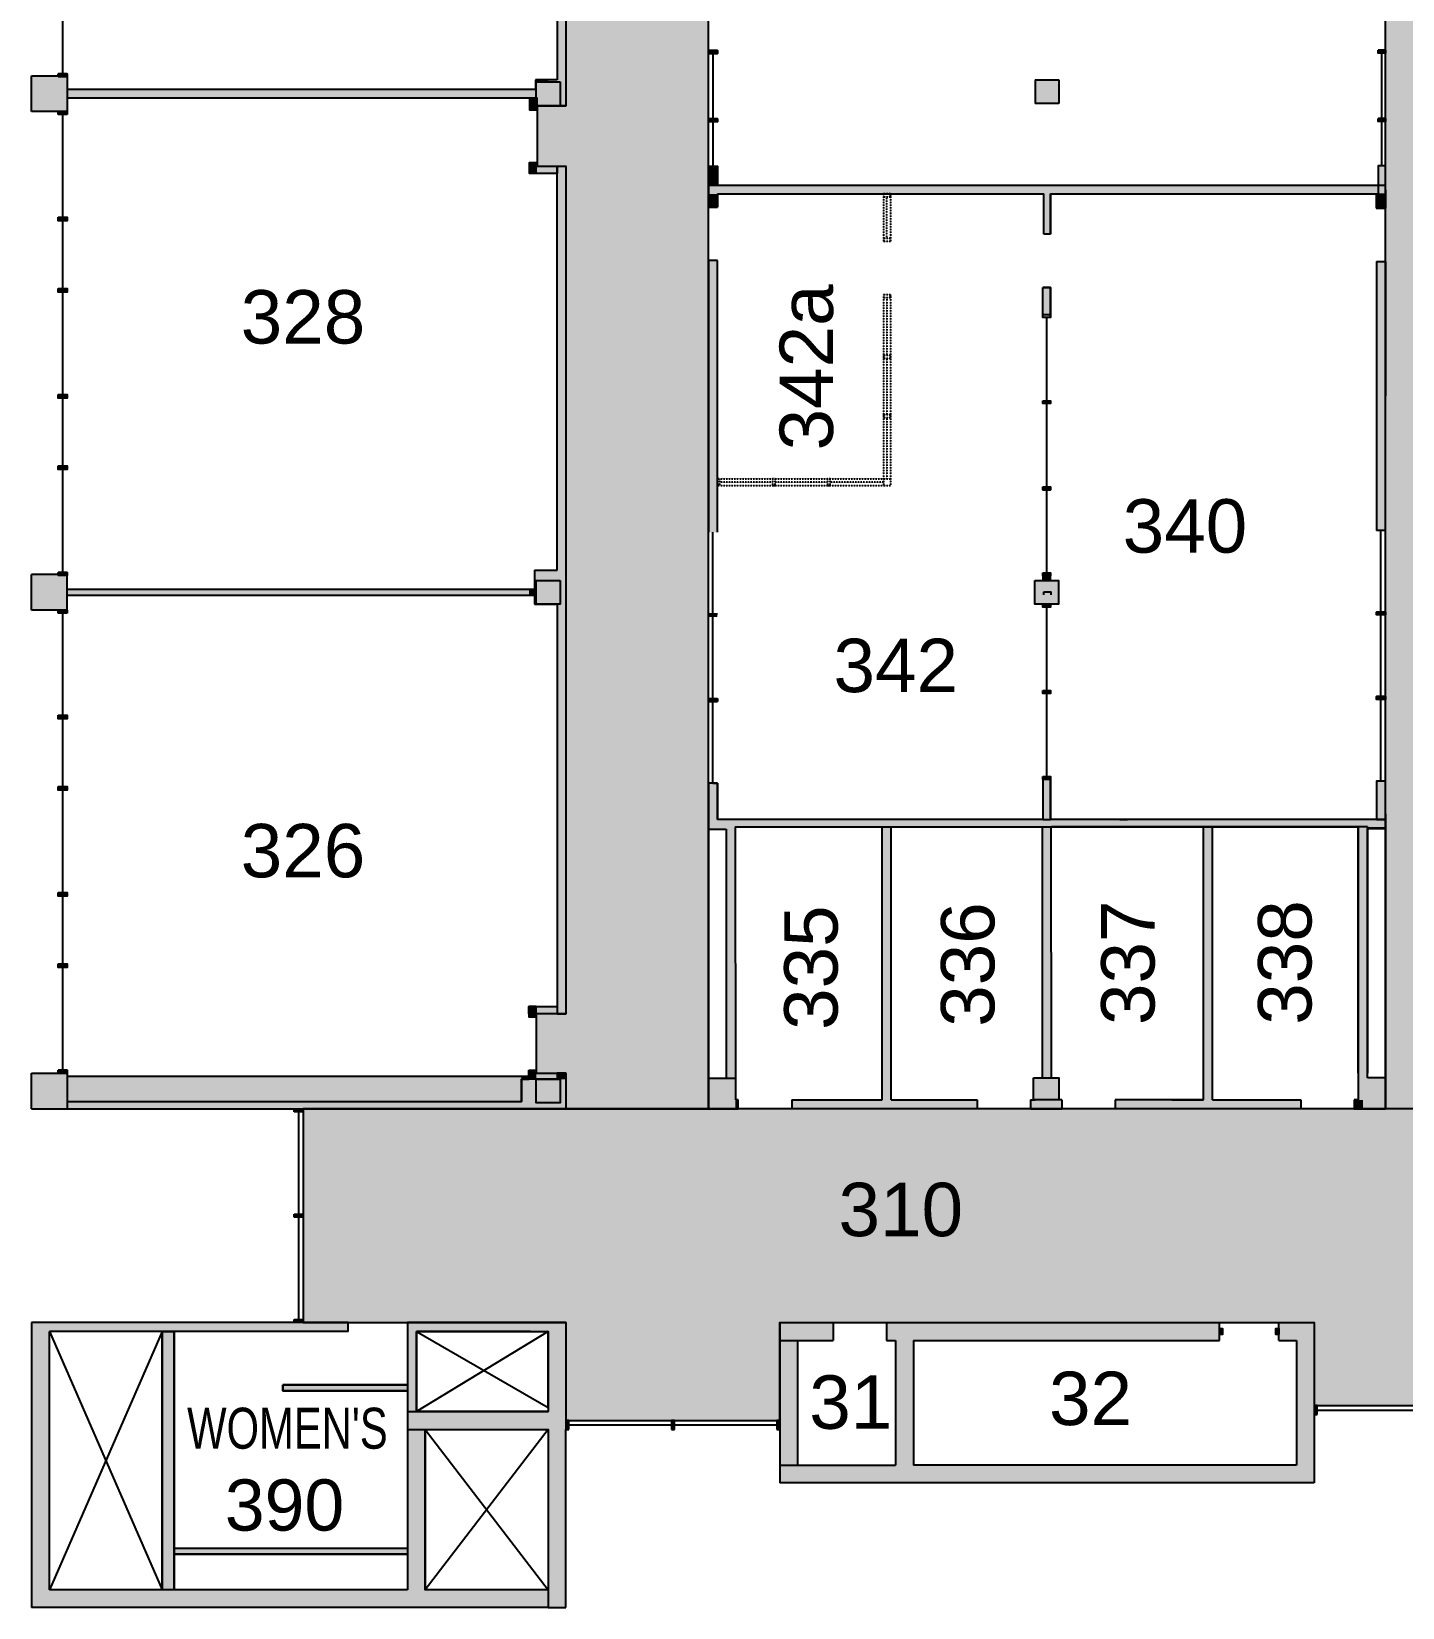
# Model space of a CAD drawing. Extents: x 2 to 4630, y -56 to 2885.
# Drawn here: x 2 to 925, y 509 to 1570 of the extents above; entities that cross this region are included whole.
import ezdxf
from ezdxf.enums import TextEntityAlignment as Align

# ---------------------------------------------------------------- set-up
doc = ezdxf.new("R2010")
doc.units = 0
doc.header["$LTSCALE"] = 0.004
doc.linetypes.add('HIDDEN', pattern=[0.375, 0.25, -0.125])
doc.layers.get('0').update_dxf_attribs({"linetype": 'CONTINUOUS'})
for name, color, linetype in [('CORRIDOR_HATCH', 253, 'CONTINUOUS'), ('SOLID', 7, 'CONTINUOUS'), ('TEXT', 7, 'CONTINUOUS'), ('WALL', 7, 'CONTINUOUS')]:
    doc.layers.add(name, color=color, linetype=linetype)
doc.styles.add('STYLE1', font='arial.ttf')

# ---------------------------------------------------------------- blocks, each defined once
blk = doc.blocks.new('AZMND')
for p, q in [((0, 0.5), (0, -0.5)), ((1, 0.5), (0, 0.5)), ((1, -0.5), (1, 0.5)), ((0, -0.5), (1, -0.5))]:
    blk.add_line(p, q)
blk = doc.blocks.new('*U96')
at = {"layer": 'SOLID'}
for points in [[(677.6, 1184.5), (677.6, 1200.5), (693.6, 1184.5)], [(693.6, 1184.5), (677.6, 1200.5), (693.6, 1200.5)]]:
    blk.add_solid(points, dxfattribs=at)
blk = doc.blocks.new('*U129')
at = {"layer": 'SOLID'}
for points in [[(361.8, 628.5), (361.8, 634.5), (363.8, 628.5)], [(363.8, 628.5), (361.8, 634.5), (363.8, 634.5)], [(432.8, 628.5), (432.8, 634.5), (434.8, 628.5)], [(434.8, 628.5), (432.8, 634.5), (434.8, 634.5)], [(503.8, 628.5), (503.8, 634.5), (505.8, 628.5)], [(505.8, 628.5), (503.8, 634.5), (505.8, 634.5)]]:
    blk.add_solid(points, dxfattribs=at)
blk = doc.blocks.new('*U130')
at = {"layer": 'SOLID'}
for points in [[(865.8, 638.5), (865.8, 644.5), (867.8, 638.5)], [(867.8, 638.5), (865.8, 644.5), (867.8, 644.5)], [(936.8, 638.5), (936.8, 644.5), (938.8, 638.5)], [(938.8, 638.5), (936.8, 644.5), (938.8, 644.5)], [(1007.8, 638.5), (1007.8, 644.5), (1009.8, 638.5)], [(1009.8, 638.5), (1007.8, 644.5), (1009.8, 644.5)]]:
    blk.add_solid(points, dxfattribs=at)
blk = doc.blocks.new('*U157')
at = {"layer": 'SOLID'}
for points in [[(908.8, 1460.8), (908.8, 1479.9), (913.8, 1460.8)], [(913.8, 1460.8), (908.8, 1479.9), (913.8, 1479.9)]]:
    blk.add_solid(points, dxfattribs=at)
blk = doc.blocks.new('*U158')
at = {"layer": 'SOLID'}
for points in [[(457.8, 1467), (457.8, 1479.7), (463.8, 1467)], [(463.8, 1467), (457.8, 1479.7), (463.8, 1479.7)]]:
    blk.add_solid(points, dxfattribs=at)
blk = doc.blocks.new('*U165')
at = {"layer": 'SOLID'}
for points in [[(337.3, 1517.8), (337.3, 1525.5), (342.3, 1517.8)], [(342.3, 1517.8), (337.3, 1525.5), (342.3, 1525.5)]]:
    blk.add_solid(points, dxfattribs=at)
blk = doc.blocks.new('*U166')
at = {"layer": 'SOLID'}
for points in [[(337.3, 1474.7), (337.3, 1482.2), (342.3, 1474.7)], [(342.3, 1474.7), (337.3, 1482.2), (342.3, 1482.2)], [(342.3, 1474.7), (342.3, 1479.7), (355.8, 1474.7)], [(355.8, 1474.7), (342.3, 1479.7), (355.8, 1479.7)]]:
    blk.add_solid(points, dxfattribs=at)
blk = doc.blocks.new('*U167')
at = {"layer": 'SOLID'}
for points in [[(683.1, 1377.7), (683.1, 1398), (688.1, 1377.7)], [(688.1, 1377.7), (683.1, 1398), (688.1, 1398)]]:
    blk.add_solid(points, dxfattribs=at)
blk = doc.blocks.new('*U193')
at = {"layer": 'SOLID'}
for points in [[(802, 692.5), (802, 696.5), (804, 692.5)], [(804, 692.5), (802, 696.5), (804, 696.5)], [(840, 692.5), (840, 696.5), (842, 692.5)], [(842, 692.5), (840, 696.5), (842, 696.5)]]:
    blk.add_solid(points, dxfattribs=at)
blk = doc.blocks.new('*U194')
at = {"layer": 'SOLID'}
for points in [[(907.8, 1039.5), (907.8, 1065.3), (913.8, 1039.5)], [(913.8, 1039.5), (907.8, 1065.3), (913.8, 1065.3)]]:
    blk.add_solid(points, dxfattribs=at)
blk = doc.blocks.new('*U195')
at = {"layer": 'SOLID'}
for points in [[(683.1, 1039.5), (683.1, 1066.5), (688.1, 1039.5)], [(688.1, 1039.5), (683.1, 1066.5), (688.1, 1066.5)]]:
    blk.add_solid(points, dxfattribs=at)
blk = doc.blocks.new('*U197')
at = {"layer": 'SOLID'}
for points in [[(683.1, 1066.5), (683.1, 1068.5), (688.1, 1066.5)], [(688.1, 1066.5), (683.1, 1068.5), (688.1, 1068.5)]]:
    blk.add_solid(points, dxfattribs=at)
blk = doc.blocks.new('*U198')
at = {"layer": 'SOLID'}
for points in [[(683.1, 1124.5), (683.1, 1126.5), (688.1, 1124.5)], [(688.1, 1124.5), (683.1, 1126.5), (688.1, 1126.5)]]:
    blk.add_solid(points, dxfattribs=at)
blk = doc.blocks.new('*U199')
at = {"layer": 'SOLID'}
for points in [[(683.1, 1182.5), (683.1, 1184.5), (688.1, 1182.5)], [(688.1, 1182.5), (683.1, 1184.5), (688.1, 1184.5)]]:
    blk.add_solid(points, dxfattribs=at)
blk = doc.blocks.new('*U200')
at = {"layer": 'SOLID'}
for points in [[(683.1, 1200.5), (683.1, 1203.7), (688.1, 1200.5)], [(688.1, 1200.5), (683.1, 1203.7), (688.1, 1203.7)]]:
    blk.add_solid(points, dxfattribs=at)
blk = doc.blocks.new('*U201')
at = {"layer": 'SOLID'}
for points in [[(683.1, 1203.7), (683.1, 1205.7), (688.1, 1203.7)], [(688.1, 1203.7), (683.1, 1205.7), (688.1, 1205.7)]]:
    blk.add_solid(points, dxfattribs=at)
blk = doc.blocks.new('*U202')
at = {"layer": 'SOLID'}
for points in [[(683.1, 1261.7), (683.1, 1263.7), (688.1, 1261.7)], [(688.1, 1261.7), (683.1, 1263.7), (688.1, 1263.7)]]:
    blk.add_solid(points, dxfattribs=at)
blk = doc.blocks.new('*U203')
at = {"layer": 'SOLID'}
for points in [[(683.1, 1319.7), (683.1, 1321.7), (688.1, 1319.7)], [(688.1, 1319.7), (683.1, 1321.7), (688.1, 1321.7)]]:
    blk.add_solid(points, dxfattribs=at)
blk = doc.blocks.new('*U204')
at = {"layer": 'SOLID'}
for points in [[(25.8, 849.5), (25.8, 866.3), (331.8, 849.5)], [(331.8, 849.5), (25.8, 866.3), (331.8, 866.3)], [(331.8, 864.5), (331.8, 866.3), (336.8, 864.5)], [(336.8, 864.5), (331.8, 866.3), (336.8, 866.3)]]:
    blk.add_solid(points, dxfattribs=at)
blk = doc.blocks.new('*U205')
at = {"layer": 'SOLID'}
for points in [[(336.8, 908.5), (336.8, 913.5), (355.8, 908.5)], [(355.8, 908.5), (336.8, 913.5), (355.8, 913.5)]]:
    blk.add_solid(points, dxfattribs=at)
blk = doc.blocks.new('*U206')
at = {"layer": 'SOLID'}
for points in [[(336.8, 906.5), (336.8, 913.5), (341.8, 906.5)], [(341.8, 906.5), (336.8, 913.5), (341.8, 913.5)]]:
    blk.add_solid(points, dxfattribs=at)
blk = doc.blocks.new('*U207')
at = {"layer": 'SOLID'}
for points in [[(336.8, 864.5), (336.8, 870.5), (341.8, 864.5)], [(341.8, 864.5), (336.8, 870.5), (341.8, 870.5)], [(341.8, 864.5), (341.8, 868.5), (355.8, 864.5)], [(355.8, 864.5), (341.8, 868.5), (355.8, 868.5)]]:
    blk.add_solid(points, dxfattribs=at)
blk = doc.blocks.new('*U245')
at = {"layer": 'SOLID'}
for points in [[(25.8, 1190.5), (25.8, 1194.5), (337.5, 1190.5)], [(337.5, 1190.5), (25.8, 1194.5), (337.5, 1194.5)]]:
    blk.add_solid(points, dxfattribs=at)
blk = doc.blocks.new('*U254')
at = {"layer": 'SOLID'}
for points in [[(89.8, 520.5), (89.8, 694.5), (97.8, 520.5)], [(97.8, 520.5), (89.8, 694.5), (97.8, 694.5)]]:
    blk.add_solid(points, dxfattribs=at)
blk = doc.blocks.new('*U255')
at = {"layer": 'SOLID'}
for points in [[(171, 654.5), (171, 658.5), (255, 654.5)], [(255, 654.5), (171, 658.5), (255, 658.5)]]:
    blk.add_solid(points, dxfattribs=at)
blk = doc.blocks.new('*U256')
at = {"layer": 'SOLID'}
for points in [[(97.8, 544.5), (97.8, 548.5), (255, 544.5)], [(255, 544.5), (97.8, 548.5), (255, 548.5)]]:
    blk.add_solid(points, dxfattribs=at)
blk = doc.blocks.new('*U547')
at = {"layer": 'CORRIDOR_HATCH'}
for points in [[(361.8, 844.5), (361.8, 2548.5), (457.8, 844.5)], [(457.8, 844.5), (361.8, 2548.5), (457.8, 2548.5)], [(913.8, 844.5), (913.8, 2548.5), (1009.8, 844.5)], [(1009.8, 844.5), (913.8, 2548.5), (1009.8, 2548.5)], [(342.3, 1479.7), (342.3, 1520.5), (346.8, 1479.7)], [(346.8, 1479.7), (342.3, 1520.5), (346.8, 1520.5)], [(346.8, 1479.7), (346.8, 1520.5), (349.8, 1479.7)], [(349.8, 1479.7), (346.8, 1520.5), (349.8, 1520.5)], [(349.8, 1479.7), (349.8, 1520.5), (361.8, 1479.7)], [(361.8, 1479.7), (349.8, 1520.5), (361.8, 1520.5)], [(341.8, 868.5), (341.8, 908.5), (342.3, 868.5)], [(342.3, 868.5), (341.8, 908.5), (342.3, 908.5)], [(342.3, 868.5), (342.3, 908.5), (346.8, 868.5)], [(346.8, 868.5), (342.3, 908.5), (346.8, 908.5)], [(346.8, 868.5), (346.8, 908.5), (349.8, 868.5)], [(349.8, 868.5), (346.8, 908.5), (349.8, 908.5)], [(349.8, 868.5), (349.8, 908.5), (361.8, 868.5)], [(361.8, 868.5), (349.8, 908.5), (361.8, 908.5)], [(184.8, 700.5), (184.8, 844.5), (255, 700.5)], [(255, 700.5), (184.8, 844.5), (255, 844.5)], [(255, 700.5), (255, 844.5), (269.8, 700.5)], [(269.8, 700.5), (255, 844.5), (269.8, 844.5)], [(269.8, 700.5), (269.8, 844.5), (319.8, 700.5)], [(319.8, 700.5), (269.8, 844.5), (319.8, 844.5)], [(319.8, 700.5), (319.8, 844.5), (341.8, 700.5)], [(341.8, 700.5), (319.8, 844.5), (341.8, 844.5)], [(341.8, 700.5), (341.8, 844.5), (342.3, 700.5)], [(342.3, 700.5), (341.8, 844.5), (342.3, 844.5)], [(342.3, 700.5), (342.3, 844.5), (346.8, 700.5)], [(346.8, 700.5), (342.3, 844.5), (346.8, 844.5)], [(346.8, 700.5), (346.8, 844.5), (349.8, 700.5)], [(349.8, 700.5), (346.8, 844.5), (349.8, 844.5)], [(349.8, 700.5), (349.8, 844.5), (361.8, 700.5)], [(361.8, 700.5), (349.8, 844.5), (361.8, 844.5)], [(361.8, 634.5), (361.8, 844.5), (457.8, 634.5)], [(457.8, 634.5), (361.8, 844.5), (457.8, 844.5)], [(457.8, 634.5), (457.8, 844.5), (505.8, 634.5)], [(505.8, 634.5), (457.8, 844.5), (505.8, 844.5)], [(505.8, 700.5), (505.8, 844.5), (750.5, 700.5)], [(750.5, 700.5), (505.8, 844.5), (750.5, 844.5)], [(750.5, 700.5), (750.5, 844.5), (865.8, 700.5)], [(865.8, 700.5), (750.5, 844.5), (865.8, 844.5)], [(865.8, 644.5), (865.8, 844.5), (897.2, 644.5)], [(897.2, 644.5), (865.8, 844.5), (897.2, 844.5)], [(897.2, 644.5), (897.2, 844.5), (911.4, 644.5)], [(911.4, 644.5), (897.2, 844.5), (911.4, 844.5)], [(911.4, 644.5), (911.4, 844.5), (913.8, 644.5)], [(913.8, 644.5), (911.4, 844.5), (913.8, 844.5)], [(913.8, 644.5), (913.8, 844.5), (1009.8, 644.5)], [(1009.8, 644.5), (913.8, 844.5), (1009.8, 844.5)]]:
    blk.add_solid(points, dxfattribs=at)

msp = doc.modelspace()

# ---------------------------------------------------------------- linework, layer by layer
at = {"layer": 'CORRIDOR_HATCH'}
for points in [[(361.8, 2548.5), (361.8, 2106.5), (319.8, 2106.5), (319.8, 2040.5), (361.8, 2040.5), (361.8, 1520.5), (342.3, 1520.5), (342.3, 1479.7), (361.8, 1479.7), (361.8, 908.5), (341.8, 908.5), (341.8, 868.5), (361.8, 868.5), (361.8, 844.5), (457.8, 844.5), (457.8, 1064), (457.8, 1233), (457.8, 2054.2), (457.8, 2192.5), (457.8, 2548.5)], [(1009.8, 2548.5), (1009.8, 844.5), (913.8, 844.5), (913.8, 2037.9), (911.4, 2037.9), (897.2, 2054.2), (750.5, 2054.2), (457.8, 2054.2), (457.8, 2192.5), (913.8, 2192.5), (913.8, 2548.5)]]:
    msp.add_lwpolyline(points, close=True, dxfattribs=at)
msp.add_lwpolyline([(2473.8, 844.5), (2367.8, 844.5), (1009.8, 844.5), (913.8, 844.5), (457.8, 844.5), (361.8, 844.5), (184.8, 844.5), (184.8, 700.5), (255, 700.5), (361.8, 700.5), (361.8, 634.5), (505.8, 634.5), (505.8, 700.5), (865.8, 700.5), (865.8, 644.5), (1009.8, 644.5), (1009.8, 700.5), (2377.8, 700.5), (2377.8, 634.5), (2521.8, 634.5)], dxfattribs=at)
at = {"layer": 'SOLID'}
for p, q in [((688.6, 1461), (699.5, 1461)), ((895.5, 868.5), (895.5, 1034.5)), ((255, 700.5), (255, 684.2))]:
    msp.add_line(p, q, dxfattribs=at)
for points in [[(89.8, 694.5), (97.8, 694.5), (97.8, 520.5), (89.8, 520.5)], [(171, 658.5), (255, 658.5), (255, 654.5), (171, 654.5)], [(97.8, 548.5), (255, 548.5), (255, 544.5), (97.8, 544.5)]]:
    msp.add_lwpolyline(points, close=True, dxfattribs=at)
for points in [[(355.8, 1538), (361.8, 1538), (355.8, 1818), (361.8, 1818)], [(457.8, 1555.7), (457.8, 1557.7), (463.8, 1555.7), (463.8, 1557.7)], [(908.8, 1557.9), (908.8, 1555.9), (913.8, 1557.9), (913.8, 1555.9)], [(1.8, 1540.5), (25.8, 1540.5), (1.8, 1516.5), (25.8, 1516.5)], [(19.8, 1542), (25.8, 1542), (19.8, 1540.5), (25.8, 1540.5)], [(25.8, 1531.5), (25.8, 1525.5), (341.8, 1531.5), (341.8, 1525.5)], [(349.8, 1538), (349.8, 1536.5), (341.3, 1538), (341.8, 1536.5)], [(349.8, 1536.5), (349.8, 1520.5), (341.3, 1538), (341.3, 1520.5)], [(349.8, 1520.5), (361.8, 1520.5), (349.8, 1538), (361.8, 1538)], [(677.8, 1522), (677.8, 1538), (693.8, 1522), (693.8, 1538)], [(337.3, 1525.5), (341.8, 1525.5), (337.3, 1520.5), (341.8, 1520.5)], [(19.8, 1516.5), (25.8, 1516.5), (19.8, 1514.5), (25.8, 1514.5)], [(457.8, 1509.7), (457.8, 1511.7), (463.8, 1509.7), (463.8, 1511.7)], [(908.8, 1511.9), (908.8, 1509.9), (913.8, 1511.9), (913.8, 1509.9)], [(355.8, 1479.7), (361.8, 1479.7), (355.8, 908.5), (361.8, 908.5)], [(457.8, 1461), (457.8, 1467), (913.8, 1461), (913.8, 1467)], [(463.8, 1452.2), (457.8, 1452.2), (463.8, 1461), (457.8, 1461)], [(683.1, 1434), (683.1, 1461), (688.1, 1434), (688.1, 1461)], [(907.6, 1451.4), (913.8, 1451.4), (907.6, 1461), (913.8, 1461)], [(19.8, 1445.3), (25.8, 1445.3), (19.8, 1442.8), (25.8, 1442.8)], [(457.8, 1233), (463.8, 1233), (457.8, 1416.2), (463.8, 1416.2)], [(907.7, 1415.4), (913.8, 1415.4), (907.7, 1234.3), (913.7, 1234.3)], [(19.8, 1397.3), (25.8, 1397.3), (19.8, 1394.8), (25.8, 1394.8)], [(19.8, 1325.8), (25.8, 1325.8), (19.8, 1323.3), (25.8, 1323.3)], [(19.8, 1277.8), (25.8, 1277.8), (19.8, 1275.3), (25.8, 1275.3)], [(1.8, 1204.5), (25.8, 1204.5), (1.8, 1180.5), (25.8, 1180.5)], [(19.8, 1206), (25.8, 1206), (19.8, 1204.5), (25.8, 1204.5)], [(340.5, 1207.5), (340.5, 1184.5), (355.8, 1207.5), (355.8, 1184.5)], [(340.5, 1194.5), (337.5, 1194.5), (340.5, 1190.5), (337.5, 1190.5)], [(19.8, 1180.5), (25.8, 1180.5), (19.8, 1178.5), (25.8, 1178.5)], [(907.8, 1177.3), (907.8, 1179.3), (913.8, 1177.3), (913.8, 1179.3)], [(457.8, 1176), (457.8, 1178), (463.8, 1176), (463.8, 1178)], [(457.8, 1119), (457.8, 1121), (463.8, 1119), (463.8, 1121)], [(907.8, 1120.3), (907.8, 1122.3), (913.8, 1120.3), (913.8, 1122.3)], [(19.8, 1109.8), (25.8, 1109.8), (19.8, 1107.3), (25.8, 1107.3)], [(457.8, 1039.5), (457.8, 1064), (463.8, 1039.5), (463.8, 1064)], [(19.8, 1061.8), (25.8, 1061.8), (19.8, 1059.3), (25.8, 1059.3)], [(457.8, 1039.5), (457.8, 1034.5), (913.8, 1039.5), (913.8, 1034.5)], [(457.8, 1033), (457.8, 1038), (475.8, 1033), (475.8, 1038)], [(469.8, 865), (475.9, 865), (469.8, 1033), (475.8, 1033)], [(574.8, 1034.5), (574.8, 850.5), (580.8, 1034.5), (580.8, 850.5)], [(682.8, 1034.5), (688.6, 1034.5), (682.8, 864.5), (688.8, 864.5)], [(682.8, 1034.5), (688.6, 1034.5), (682.8, 1017.4), (688.6, 1017.4)], [(694.8, 1034.5), (694.8, 1039.5), (796.8, 1034.5), (796.8, 1039.5)], [(791.3, 1034.5), (791.3, 850.5), (797.3, 1034.5), (797.3, 850.5)], [(895.5, 1034.5), (901.8, 1034.5), (895.5, 865.5), (901.8, 865.5)], [(901.8, 1033.5), (901.8, 1034.5), (913.8, 1033.5), (913.8, 1034.5)], [(19.8, 990.3), (25.8, 990.3), (19.8, 987.8), (25.8, 987.8)], [(19.8, 942.3), (25.8, 942.3), (19.8, 939.8), (25.8, 939.8)], [(1.8, 868.5), (25.8, 868.5), (1.8, 844.5), (25.8, 844.5)], [(19.8, 870.5), (25.8, 870.5), (19.8, 868.5), (25.8, 868.5)], [(331.8, 864.5), (331.8, 844.5), (361.8, 864.5), (361.8, 844.5)], [(355.8, 864.5), (361.8, 864.5), (355.8, 868.5), (361.8, 868.5)], [(457.8, 865), (475.9, 865), (457.8, 844.5), (475.9, 844.5)], [(676.8, 865.5), (693.8, 865.5), (676.8, 850.5), (693.8, 850.5)], [(895.5, 865.5), (895.5, 844.5), (913.8, 865.5), (913.8, 844.5)], [(475.9, 850.5), (477.9, 850.5), (475.9, 844.5), (477.9, 844.5)], [(513.9, 844.5), (513.9, 850.5), (638.8, 844.5), (638.8, 850.5)], [(674.8, 844.5), (674.8, 850.5), (695.8, 844.5), (695.8, 850.5)], [(731.8, 844.5), (731.8, 850.5), (856.8, 844.5), (856.8, 850.5)], [(892.8, 850.5), (898.8, 850.5), (892.8, 844.5), (898.8, 844.5)], [(25.8, 849.5), (25.8, 844.5), (331.8, 849.5), (331.8, 844.5)], [(178.8, 844.5), (178.8, 842.5), (184.8, 844.5), (184.8, 842.5)], [(178.8, 771.5), (178.8, 773.5), (184.8, 771.5), (184.8, 773.5)], [(178.8, 700.5), (178.8, 702.5), (184.8, 700.5), (184.8, 702.5)], [(215, 700.5), (215, 694.5), (1.8, 700.5), (13.8, 694.5)], [(1.8, 700.5), (13.8, 694.5), (1.8, 508.5), (13.8, 520.5)], [(361.8, 700.5), (349.8, 694.5), (255, 700.5), (261, 694.5)], [(255, 700.5), (261, 694.5), (255, 637.8), (261, 640.5)], [(361.8, 508.5), (349.8, 520.5), (361.8, 700.5), (349.8, 694.5)], [(505.8, 700.5), (517.8, 688.5), (505.8, 592.5), (517.8, 604.5)], [(541.8, 700.5), (541.8, 688.5), (505.8, 700.5), (505.8, 688.5)], [(802, 688.5), (802, 700.5), (577.8, 688.5), (577.8, 700.5)], [(853.8, 688.5), (865.8, 700.5), (842, 688.5), (842, 700.5)], [(853.8, 604.5), (865.8, 592.5), (853.8, 688.5), (865.8, 700.5)], [(595.8, 688.5), (583.8, 688.5), (595.8, 604.5), (583.8, 604.5)], [(267, 628.5), (267, 520.5), (255, 641.3), (255, 520.5)], [(349.8, 640.5), (349.8, 628.5), (255, 640.5), (255, 628.5)], [(505.8, 604.5), (505.8, 592.5), (853.8, 604.5), (865.8, 592.5)], [(1.8, 508.5), (13.8, 520.5), (361.8, 508.5), (349.8, 520.5)]]:
    msp.add_solid(points, dxfattribs=at)
at = {"layer": 'WALL'}
for p, q in [((355.8, 1818), (355.8, 1538)), ((361.8, 1818), (361.8, 1520.5)), ((22.8, 1542), (22.8, 1611.3)), ((463.8, 1557.7), (457.8, 1557.7)), ((463.8, 1557.7), (457.8, 1557.7)), ((457.8, 1557.7), (463.8, 1557.7)), ((457.8, 1555.7), (463.8, 1555.7)), ((460.8, 1555.7), (460.8, 1479.7)), ((913.8, 1557.9), (908.8, 1557.9)), ((913.8, 1555.9), (908.8, 1555.9)), ((911.3, 1479.9), (911.3, 1555.9)), ((1.8, 1540.5), (25.8, 1540.5)), ((1.8, 1516.5), (1.8, 1540.5)), ((25.8, 1540.5), (25.8, 1516.5)), ((341.8, 1531.5), (25.8, 1531.5)), ((355.8, 1538), (341.3, 1538)), ((341.3, 1538), (341.3, 1531.5)), ((677.8, 1538), (677.8, 1522)), ((677.8, 1538), (693.8, 1538)), ((693.8, 1538), (693.8, 1522)), ((337.3, 1525.5), (25.8, 1525.5)), ((337.3, 1525.5), (337.3, 1520.5)), ((337.3, 1520.5), (361.8, 1520.5)), ((693.8, 1522), (677.8, 1522)), ((25.8, 1516.5), (1.8, 1516.5)), ((22.8, 1445.3), (22.8, 1514.5)), ((463.8, 1511.7), (457.8, 1511.7)), ((463.8, 1511.7), (457.8, 1511.7)), ((463.8, 1509.7), (457.8, 1509.7)), ((460.8, 1511.7), (463.8, 1511.7)), ((913.8, 1511.9), (908.8, 1511.9)), ((913.8, 1509.9), (908.8, 1509.9)), ((355.8, 1207.5), (355.8, 1479.7)), ((355.8, 1479.7), (361.8, 1479.7)), ((361.8, 1479.7), (361.8, 908.5)), ((457.8, 1467), (913.8, 1467)), ((457.8, 1467), (457.8, 1452.2)), ((463.8, 1461), (683.6, 1461)), ((463.8, 1461), (463.8, 1452.2)), ((683.6, 1434), (683.6, 1461)), ((688.1, 1461), (908.8, 1461)), ((688.1, 1461), (688.1, 1434)), ((688.1, 1434), (688.1, 1461)), ((907.6, 1461), (907.6, 1451.4)), ((913.8, 1463.8), (913.8, 1451.4)), ((457.8, 1452.2), (463.8, 1452.2)), ((907.6, 1451.4), (913.8, 1451.4)), ((22.8, 1397.3), (22.8, 1442.8)), ((688.1, 1434), (683.6, 1434)), ((463.8, 1416.2), (457.8, 1416.2)), ((463.8, 1416.2), (457.8, 1416.2)), ((457.8, 1415.8), (457.8, 1233)), ((463.8, 1233), (463.8, 1416.2)), ((463.8, 1233), (463.8, 1416.2)), ((907.7, 1415.4), (907.7, 1234.3)), ((907.7, 1415.4), (913.8, 1415.4)), ((913.8, 1415.4), (913.7, 1234.3)), ((22.8, 1325.8), (22.8, 1394.8)), ((688.1, 1398), (683.1, 1398)), ((688.1, 1377.7), (688.1, 1398)), ((685.6, 1377.7), (685.6, 1321.7)), ((22.8, 1277.8), (22.8, 1323.3)), ((685.6, 1319.7), (685.6, 1263.7)), ((22.8, 1206), (22.8, 1275.3)), ((683.1, 1261.7), (688.1, 1261.7)), ((685.6, 1261.7), (685.6, 1205.7)), ((460.8, 1064), (460.8, 1233)), ((913.7, 1234.3), (907.7, 1234.3)), ((910.8, 1122.3), (910.7, 1234.3)), ((913.7, 1234.3), (913.7, 1234.3)), ((913.7, 1234.3), (913.7, 1234.3)), ((25.8, 1204.5), (1.8, 1204.5)), ((1.8, 1180.5), (1.8, 1204.5)), ((25.8, 1180.5), (25.8, 1204.5)), ((340.5, 1207.5), (340.5, 1184.5)), ((340.5, 1207.5), (355.8, 1207.5)), ((337.5, 1194.5), (25.8, 1194.5)), ((337.5, 1190.5), (25.8, 1190.5)), ((340.5, 1194.5), (337.5, 1194.5)), ((337.5, 1194.5), (337.5, 1190.5)), ((340.5, 1190.5), (337.5, 1190.5)), ((683.6, 1190.8), (683.6, 1192.8)), ((683.6, 1192.8), (688.6, 1192.8)), ((688.6, 1190.8), (688.6, 1192.8)), ((25.8, 1180.5), (1.8, 1180.5)), ((22.8, 1109.8), (22.8, 1179)), ((340.5, 1184.5), (355.8, 1184.5)), ((355.8, 1184.5), (355.8, 908.5)), ((685.6, 1182.5), (685.6, 1126.5)), ((913.8, 1179.3), (907.8, 1179.3)), ((913.8, 1179.3), (907.8, 1179.3)), ((355.8, 1174.8), (355.8, 908.5)), ((457.8, 1178), (463.8, 1178)), ((457.8, 1121), (463.8, 1121)), ((457.8, 1119), (463.8, 1119)), ((463.8, 1121), (463.8, 1119)), ((463.8, 1121), (463.8, 1119)), ((685.6, 1124.5), (685.6, 1068.5)), ((913.8, 1122.3), (907.8, 1122.3)), ((913.8, 1122.3), (907.8, 1122.3)), ((913.8, 1120.3), (907.8, 1120.3)), ((910.8, 1122.3), (913.8, 1122.3)), ((910.8, 1065.3), (910.8, 1120.3)), ((22.8, 1061.8), (22.8, 1107.3)), ((463.8, 1064), (457.8, 1064)), ((463.8, 1064), (457.8, 1064)), ((463.8, 1064), (457.8, 1064)), ((457.8, 1064), (457.8, 1033)), ((460.8, 1064), (463.8, 1064)), ((463.8, 1064), (463.8, 1039.5)), ((463.8, 1064), (463.8, 1039.5)), ((463.8, 1039.5), (463.8, 1064)), ((683.1, 1068.5), (688.1, 1068.5)), ((688.1, 1066.5), (688.1, 1039.5)), ((22.8, 990.3), (22.8, 1059.3)), ((913.8, 1043.4), (913.8, 868.5)), ((457.8, 1033), (457.8, 1024.8)), ((457.8, 1033), (457.8, 868.5)), ((457.8, 1033), (469.8, 1033)), ((683.1, 1039.5), (463.8, 1039.5)), ((469.8, 1033), (469.8, 865)), ((475.8, 1034.5), (475.9, 850.5)), ((475.8, 1034.5), (895.5, 1034.5)), ((574.8, 850.5), (574.8, 1034.5)), ((580.8, 850.5), (580.8, 1034.5)), ((682.8, 865.5), (682.8, 1034.5)), ((913.8, 1039.5), (688.6, 1039.5)), ((688.8, 865.5), (688.6, 1034.5)), ((784.8, 1034.5), (688.8, 1034.5)), ((796.8, 1039.5), (694.8, 1039.5)), ((901.8, 1034.5), (694.8, 1034.5)), ((735, 1039.5), (740, 1039.5)), ((791.3, 850.5), (791.3, 1034.5)), ((797.3, 850.5), (797.3, 1034.5)), ((895.5, 1034.5), (895.5, 850.5)), ((901.8, 1034.5), (901.8, 868.5)), ((901.8, 865.5), (901.8, 1033.5)), ((901.8, 1033.5), (913.8, 1033.5)), ((913.8, 1033.5), (913.8, 865.5)), ((469.8, 1024.8), (469.8, 865)), ((913.8, 1029.8), (913.8, 1024.8)), ((913.8, 1029.8), (913.8, 1029.8)), ((913.8, 1029.8), (913.8, 1029.8)), ((22.8, 942.3), (22.8, 987.8)), ((22.8, 870.5), (22.8, 939.8)), ((355.8, 908.5), (361.8, 908.5)), ((1.8, 868.5), (25.8, 868.5)), ((1.8, 844.5), (1.8, 868.5)), ((25.8, 868.5), (25.8, 844.5)), ((336.8, 866.3), (25.8, 866.3)), ((331.8, 864.5), (331.8, 849.5)), ((361.8, 868.5), (355.8, 868.5)), ((355.8, 868.5), (355.8, 864.5)), ((361.8, 868.5), (361.8, 844.5)), ((457.8, 868.5), (457.8, 844.5)), ((475.9, 865), (457.8, 865)), ((676.8, 865.5), (693.8, 865.5)), ((913.8, 865.5), (901.8, 865.5)), ((913.8, 868.5), (913.8, 844.5)), ((913.8, 844.5), (913.8, 865.5)), ((477.9, 850.5), (475.9, 850.5)), ((477.9, 844.5), (477.9, 850.5)), ((513.9, 850.5), (574.8, 850.5)), ((513.9, 850.5), (513.9, 844.5)), ((580.8, 850.5), (638.8, 850.5)), ((638.8, 850.5), (638.8, 844.5)), ((674.8, 850.5), (674.8, 844.5)), ((674.8, 850.5), (677.8, 850.5)), ((695.8, 850.5), (693.8, 850.5)), ((695.8, 850.5), (695.8, 844.5)), ((791.3, 850.5), (731.8, 850.5)), ((731.8, 850.5), (731.8, 844.5)), ((769.9, 850.5), (791.3, 850.5)), ((797.3, 850.5), (856.8, 850.5)), ((797.3, 850.5), (856.8, 850.5)), ((856.8, 850.5), (856.8, 844.5)), ((892.8, 850.5), (895.5, 850.5)), ((895.5, 850.5), (892.8, 850.5)), ((892.8, 850.5), (892.8, 844.5)), ((1.8, 844.5), (361.8, 844.5)), ((25.8, 849.5), (331.8, 849.5)), ((181.8, 773.5), (181.8, 842.5)), ((181.8, 773.5), (181.8, 842.5)), ((457.8, 844.5), (477.9, 844.5)), ((638.8, 844.5), (513.9, 844.5)), ((674.8, 844.5), (695.8, 844.5)), ((856.8, 844.5), (731.8, 844.5)), ((892.8, 844.5), (913.8, 844.5)), ((181.8, 702.5), (181.8, 771.5)), ((215, 700.5), (1.8, 700.5)), ((1.8, 700.5), (1.8, 508.5)), ((215, 694.5), (13.8, 694.5)), ((13.8, 520.5), (13.8, 694.5)), ((13.8, 694.5), (89.8, 520.5)), ((89.8, 694.5), (13.8, 520.5)), ((89.8, 694.5), (89.8, 520.5)), ((97.8, 520.5), (97.8, 694.5)), ((215, 694.5), (215, 700.5)), ((255, 700.5), (255, 520.5)), ((361.8, 700.5), (255, 700.5)), ((337.8, 694.5), (261, 694.5)), ((261, 694.5), (261, 640.5)), ((261, 694.5), (349.8, 643.3)), ((349.8, 694.5), (261, 640.5)), ((349.8, 694.5), (349.8, 640.5)), ((349.8, 643.3), (349.8, 694.5)), ((361.8, 700.5), (361.8, 628.5)), ((505.8, 700.5), (505.8, 628.5)), ((505.8, 700.5), (541.8, 700.5)), ((541.8, 700.5), (541.8, 688.5)), ((577.8, 700.5), (802, 700.5)), ((577.8, 700.5), (577.8, 688.5)), ((802, 688.5), (802, 700.5)), ((842, 688.5), (842, 700.5)), ((842, 700.5), (865.8, 700.5)), ((865.8, 700.5), (865.8, 592.5)), ((505.8, 688.5), (541.8, 688.5)), ((517.8, 688.5), (517.8, 604.5)), ((577.8, 688.5), (583.8, 688.5)), ((583.8, 688.5), (583.8, 604.5)), ((595.8, 688.5), (802, 688.5)), ((595.8, 688.5), (595.8, 604.5)), ((842, 688.5), (853.8, 688.5)), ((853.8, 688.5), (853.8, 604.5)), ((255, 658.5), (171, 658.5)), ((171, 658.5), (171, 654.5)), ((171, 654.5), (255, 654.5)), ((255, 640.5), (349.8, 640.5)), ((867.8, 641.5), (936.8, 641.5)), ((255, 628.5), (349.8, 628.5)), ((267, 628.5), (267, 520.5)), ((267, 628.5), (349.8, 520.5)), ((349.8, 628.5), (267, 520.5)), ((349.8, 628.5), (349.8, 520.5)), ((349.8, 628.5), (349.8, 508.5)), ((361.8, 508.5), (361.8, 628.5)), ((363.8, 631.5), (432.8, 631.5)), ((434.8, 631.5), (503.8, 631.5)), ((505.8, 628.5), (505.8, 592.5)), ((505.8, 604.5), (583.8, 604.5)), ((853.8, 604.5), (595.8, 604.5)), ((865.8, 592.5), (505.8, 592.5)), ((97.8, 548.5), (255, 548.5)), ((97.8, 544.5), (255, 544.5)), ((255, 520.5), (13.8, 520.5)), ((349.8, 508.5), (1.8, 508.5)), ((349.8, 508.5), (361.8, 508.5))]:
    msp.add_line(p, q, dxfattribs=at)
at = {"layer": 'WALL', "linetype": 'HIDDEN'}
for p, q in [((575.8, 1461), (575.8, 1429)), ((575.8, 1461), (575.8, 1429)), ((578, 1431), (578, 1459)), ((580.3, 1461), (580.3, 1429)), ((580.3, 1461), (580.3, 1429)), ((580.3, 1431), (575.8, 1431)), ((580.3, 1429), (575.8, 1429)), ((575.8, 1393), (575.8, 1264.5)), ((578, 1391.2), (578, 1352.1)), ((580.3, 1393), (580.3, 1264.5)), ((578, 1350.4), (578, 1312.1)), ((578, 1310.4), (578, 1269)), ((463.8, 1269), (580.3, 1269)), ((463.8, 1264.5), (580.3, 1264.5)), ((500.9, 1266.7), (465.5, 1266.7)), ((537.9, 1266.7), (502.7, 1266.7)), ((575.8, 1266.7), (539.7, 1266.7))]:
    msp.add_line(p, q, dxfattribs=at)
at = {"layer": 'WALL'}
for points in [[(457.8, 1557.7), (463.8, 1557.7), (463.8, 1555.7), (457.8, 1555.7)], [(908.8, 1557.9), (913.8, 1557.9), (913.8, 1555.9), (908.8, 1555.9)], [(357.8, 1536.5), (357.8, 1520.5), (341.8, 1520.5), (341.8, 1536.5)], [(457.8, 1511.7), (463.8, 1511.7), (463.8, 1509.7), (457.8, 1509.7)], [(908.8, 1511.9), (913.8, 1511.9), (913.8, 1509.9), (908.8, 1509.9)], [(683.1, 1398), (688.1, 1398), (688.1, 1377.7), (683.1, 1377.7)], [(683.1, 1379.7), (688.1, 1379.7), (688.1, 1377.7), (683.1, 1377.7)], [(683.1, 1321.7), (688.1, 1321.7), (688.1, 1319.7), (683.1, 1319.7)], [(683.1, 1263.7), (688.1, 1263.7), (688.1, 1261.7), (683.1, 1261.7)], [(357.8, 1200.5), (357.8, 1184.5), (341.8, 1184.5), (341.8, 1200.5)], [(677.6, 1200.5), (693.6, 1200.5), (693.6, 1184.5), (677.6, 1184.5)], [(683.1, 1205.7), (688.1, 1205.7), (688.1, 1203.7), (683.1, 1203.7)], [(683.1, 1184.5), (688.1, 1184.5), (688.1, 1182.5), (683.1, 1182.5)], [(913.8, 1177.3), (907.8, 1177.3), (907.8, 1179.3), (913.8, 1179.3)], [(683.1, 1126.5), (688.1, 1126.5), (688.1, 1124.5), (683.1, 1124.5)], [(913.8, 1120.3), (907.8, 1120.3), (907.8, 1122.3), (913.8, 1122.3)], [(683.1, 1068.5), (688.1, 1068.5), (688.1, 1066.5), (683.1, 1066.5)], [(683.1, 1068.5), (688.1, 1068.5), (688.1, 1066.5), (683.1, 1066.5)], [(357.8, 864.5), (357.8, 848.5), (341.8, 848.5), (341.8, 864.5)], [(676.8, 865.5), (693.8, 865.5), (693.8, 850.5), (676.8, 850.5)], [(261, 694.5), (349.8, 694.5), (349.8, 640.5), (261, 640.5)], [(267, 628.5), (349.8, 628.5), (349.8, 520.5), (267, 520.5)]]:
    msp.add_lwpolyline(points, close=True, dxfattribs=at)
for points in [[(19.8, 1542), (19.8, 1540.5), (25.8, 1540.5), (25.8, 1542), (19.8, 1542)], [(337.3, 1525.5), (337.3, 1517.8), (342.3, 1517.8), (342.3, 1525.5), (337.3, 1525.5)], [(355.8, 1474.7), (337.3, 1474.7), (337.3, 1482.2), (342.3, 1482.2), (342.3, 1479.7), (355.8, 1479.7), (355.8, 1474.7)], [(457.8, 1467), (457.8, 1479.7), (463.8, 1479.7), (463.8, 1467), (457.8, 1467)], [(913.8, 1460.8), (913.8, 1479.9), (908.8, 1479.9), (908.8, 1460.8), (913.8, 1460.8)], [(19.8, 1445.3), (25.8, 1445.3), (25.8, 1442.8), (19.8, 1442.8), (19.8, 1445.3)], [(19.8, 1397.3), (25.8, 1397.3), (25.8, 1394.8), (19.8, 1394.8), (19.8, 1397.3)], [(19.8, 1325.8), (25.8, 1325.8), (25.8, 1323.3), (19.8, 1323.3), (19.8, 1325.8)], [(19.8, 1277.8), (25.8, 1277.8), (25.8, 1275.3), (19.8, 1275.3), (19.8, 1277.8)], [(19.8, 1206), (19.8, 1204.5), (25.8, 1204.5), (25.8, 1206), (19.8, 1206)], [(683.1, 1203.7), (683.1, 1200.5), (688.1, 1200.5), (688.1, 1203.7), (683.1, 1203.7)], [(19.8, 1109.8), (25.8, 1109.8), (25.8, 1107.3), (19.8, 1107.3), (19.8, 1109.8)], [(683.1, 1066.5), (683.1, 1039.5), (688.1, 1039.5), (688.1, 1066.5), (683.1, 1066.5)], [(913.8, 1039.5), (913.8, 1065.3), (907.8, 1065.3), (907.8, 1039.5)], [(907.8, 1065.3), (907.8, 1039.5), (913.8, 1039.5), (913.8, 1065.3), (907.8, 1065.3)], [(19.8, 1061.8), (25.8, 1061.8), (25.8, 1059.3), (19.8, 1059.3), (19.8, 1061.8)], [(19.8, 990.3), (25.8, 990.3), (25.8, 987.8), (19.8, 987.8), (19.8, 990.3)], [(19.8, 942.3), (25.8, 942.3), (25.8, 939.8), (19.8, 939.8), (19.8, 942.3)], [(355.8, 908.5), (336.8, 908.5), (336.8, 913.5), (355.8, 913.5)], [(355.8, 913.5), (355.8, 908.5), (336.8, 908.5), (336.8, 913.5), (355.8, 913.5)], [(336.8, 913.5), (336.8, 906.5), (341.8, 906.5), (341.8, 913.5), (336.8, 913.5)], [(19.8, 870.5), (19.8, 868.5), (25.8, 868.5), (25.8, 870.5), (19.8, 870.5)], [(336.8, 866.3), (25.8, 866.3), (25.8, 849.5), (331.8, 849.5), (331.8, 864.5), (336.8, 864.5), (336.8, 866.3)], [(336.8, 870.5), (341.8, 870.5), (341.8, 868.5), (355.8, 868.5), (355.8, 864.5), (336.8, 864.5), (336.8, 870.5)], [(802, 694.5), (802, 696.5), (804, 696.5), (804, 692.5), (802, 692.5), (802, 694.5)], [(840, 694.5), (840, 696.5), (842, 696.5), (842, 692.5), (840, 692.5), (840, 694.5)]]:
    msp.add_lwpolyline(points, dxfattribs=at)
at = {"layer": 'WALL', "linetype": 'HIDDEN'}
for points in [[(575.8, 1461), (575.8, 1459), (580.3, 1459), (580.3, 1461)], [(580.3, 1391.2), (580.3, 1393), (575.8, 1393), (575.8, 1391.2)], [(580.3, 1350.4), (580.3, 1352.1), (575.8, 1352.1), (575.8, 1350.4)], [(580.3, 1310.4), (580.3, 1312.1), (575.8, 1312.1), (575.8, 1310.4)], [(463.8, 1264.5), (465.5, 1264.5), (465.5, 1269), (463.8, 1269)], [(500.9, 1264.5), (502.7, 1264.5), (502.7, 1269), (500.9, 1269)], [(537.9, 1264.5), (539.7, 1264.5), (539.7, 1269), (537.9, 1269)]]:
    msp.add_lwpolyline(points, close=True, dxfattribs=at)

# ---------------------------------------------------------------- block references
at = {"layer": 'CORRIDOR_HATCH'}
msp.add_blockref('*U547', (0, 0), dxfattribs=at)
at = {"layer": 'SOLID'}
for name in ['*U165', '*U166', '*U158', '*U157', '*U167', '*U203', '*U202', '*U96', '*U201', '*U200', '*U245', '*U199', '*U198', '*U197', '*U195', '*U194', '*U205', '*U206', '*U204', '*U207', '*U254', '*U193', '*U255', '*U130', '*U129', '*U256']:
    msp.add_blockref(name, (0, 0), dxfattribs=at)
at = {"layer": 'WALL', "xscale": -2, "yscale": 6, "rotation": 270}
for p in [(22.8, 1540), (22.8, 1514.5), (22.8, 1514.5), (22.8, 1443.3), (22.8, 1395.3), (22.8, 1323.8), (22.8, 1275.3), (22.8, 1204), (22.8, 1178.5), (22.8, 1178.5), (22.8, 1107.8), (22.8, 1059.8), (22.8, 988.3), (22.8, 939.8), (22.8, 868.5), (181.8, 842.5), (181.8, 771.5), (181.8, 771.5), (181.8, 700.5)]:
    msp.add_blockref('AZMND', p, dxfattribs=at)
at = {"layer": 'WALL', "xscale": 2, "yscale": 6}
for p in [(865.8, 641.5), (361.8, 631.5), (432.8, 631.5), (503.8, 631.5)]:
    msp.add_blockref('AZMND', p, dxfattribs=at)

# ---------------------------------------------------------------- texts
at = {"layer": 'TEXT', "style": 'STYLE1'}
for s, height, p in [('328', 36, (142.7, 1360.2)), ('340', 36, (736.8, 1219.3)), ('342', 36, (542, 1125.3)), ('326', 36, (142.7, 1000.5)), ('310', 36, (545.4, 758.7)), ('31', 36, (525.7, 628.9)), ('32', 36, (687.2, 631.4)), ('390', 34.5, (132, 560.3))]:
    msp.add_text(s, height=height, dxfattribs=at).set_placement(p)
for s, p in [('342a', (541.7, 1288.2)), ('335', (544.8, 897.7)), ('336', (650.4, 899.8)), ('337', (758.3, 901)), ('338', (864, 901.2))]:
    msp.add_text(s, height=36, rotation=90, dxfattribs=at).set_placement(p)
at = {"layer": 'TEXT', "style": 'STYLE1', "width": 0.729618}
msp.add_text("WOMEN'S", height=27.6, dxfattribs=at).set_placement((106.6, 615.5), (241.7, 615.5), align=Align.FIT)

doc.saveas('drawing.dxf')
